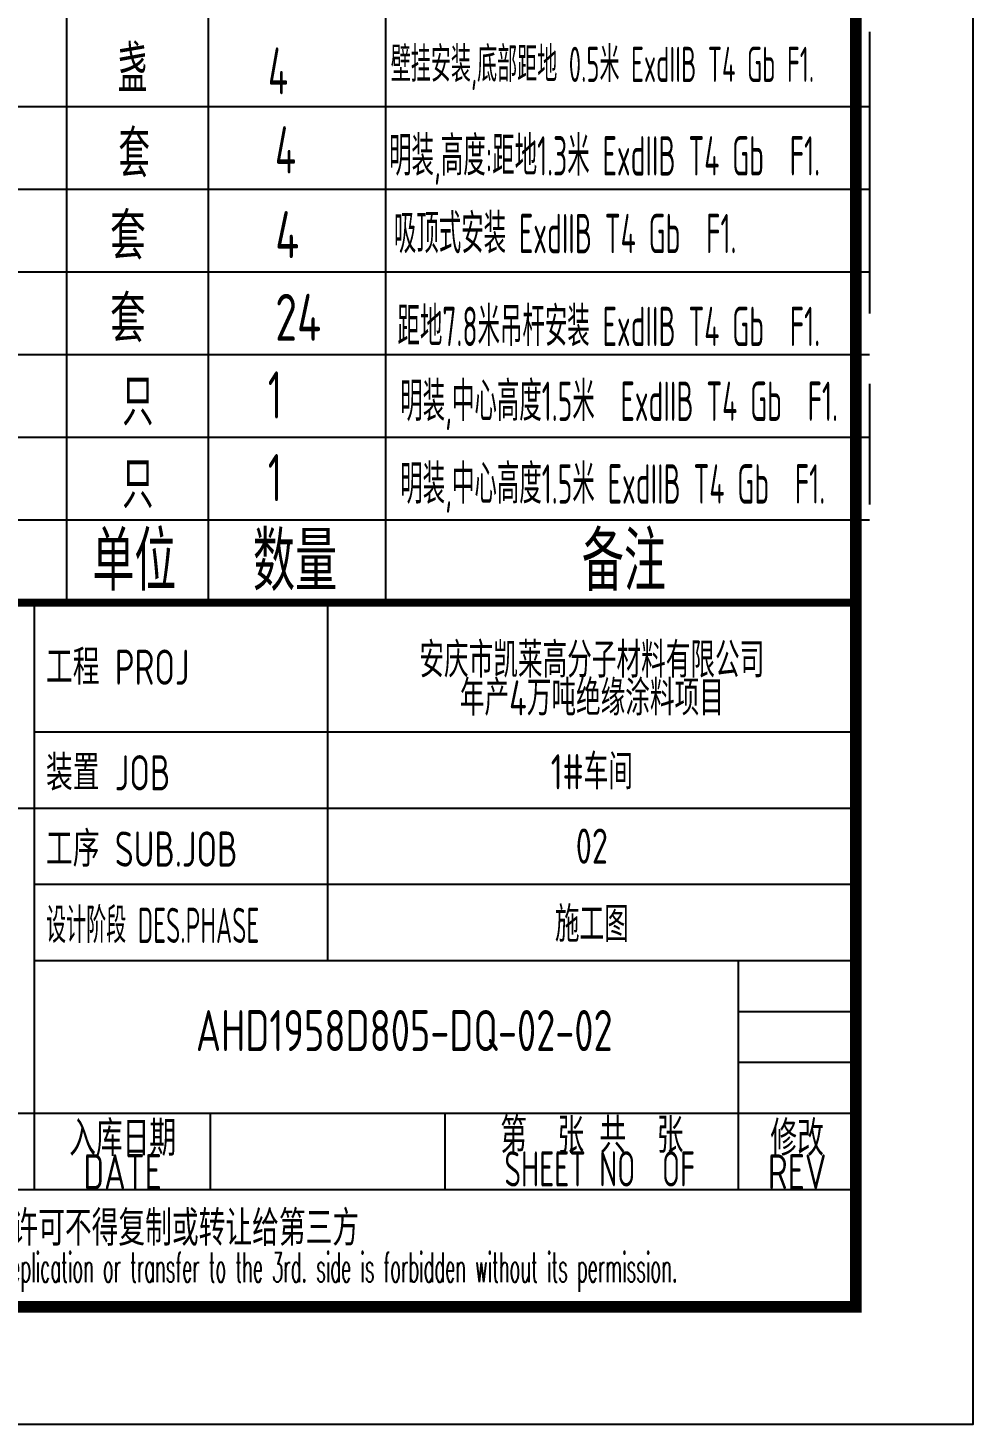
# Model space of a CAD drawing. Extents: x 1234595 to 2088511, y -80443 to 75292.
# Drawn here: x 1400733 to 1408790, y 14580 to 26477 of the extents above; entities that cross this region are included whole.
import ezdxf
from ezdxf.enums import TextEntityAlignment as Align

# ---------------------------------------------------------------- set-up
doc = ezdxf.new("R2010")
doc.units = 0
doc.header["$LTSCALE"] = 1000
doc.header["$MEASUREMENT"] = 0
doc.linetypes.add('ACAD_ISO02W100', pattern=[15, 12, -3])
doc.layers.get('0').update_dxf_attribs({"linetype": 'CONTINUOUS'})
for name, color, linetype in [('AXIS', 3, 'CONTINUOUS'), ('PUB_TITLE', 4, 'CONTINUOUS'), ('TEL_TAB', 7, 'CONTINUOUS'), ('电气', 3, 'CONTINUOUS')]:
    doc.layers.add(name, color=color, linetype=linetype)
doc.styles.add('ECEC_TQ', font='txt_l.shx', dxfattribs={"bigfont": 'hztxt_l.shx'})
doc.styles.add('SCEI', font='sceie.shx', dxfattribs={"width": 0.75, "bigfont": 'sceic.shx'})
doc.styles.add('sceic', font='sceie.shx', dxfattribs={"width": 0.67, "bigfont": 'sceic.shx'})
doc.styles.add('sceie', font='sceie.shx', dxfattribs={"width": 0.7, "bigfont": 'sceic.shx'})
doc.styles.add('TSSD_Rein', font='Tssdeng.shx', dxfattribs={"width": 0.7, "bigfont": 'hztxt.shx'})

msp = doc.modelspace()

# ---------------------------------------------------------------- linework, layer by layer
at = {"color": 7, "linetype": 'ACAD_ISO02W100', "ltscale": 0.2}
msp.add_line((1407906.5, 26443.1), (1407906.5, 22417.3), dxfattribs=at)
for p, q in [((1400790.2, 16579.7), (1400790.2, 21579.7)), ((1403290.2, 18529.7), (1403290.2, 21579.7)), ((1407790.2, 15579.7), (1407790.2, 21579.7)), ((1400790.2, 20479.7), (1407790.2, 20479.7)), ((1389790.2, 19829.7), (1400790.2, 19829.7)), ((1400790.2, 19829.7), (1407790.2, 19829.7)), ((1400790.2, 19179.7), (1407790.2, 19179.7)), ((1400790.2, 18529.7), (1407790.2, 18529.7)), ((1406790.2, 16579.7), (1406790.2, 18529.7)), ((1406790.2, 18096.4), (1407790.2, 18096.4)), ((1406790.2, 17663), (1407790.2, 17663)), ((1395290.2, 17229.7), (1407790.2, 17229.7)), ((1402290.2, 16579.7), (1402290.2, 17229.7)), ((1404290.2, 16579.7), (1404290.2, 17229.7)), ((1389790.2, 16579.7), (1407790.2, 16579.7)), ((1389790.2, 15579.7), (1407790.2, 15579.7))]:
    msp.add_line(p, q)
at = {"const_width": 70}
msp.add_lwpolyline([(1407790.2, 21579.7), (1389790.2, 21579.7)], dxfattribs=at)
at = {"layer": 'PUB_TITLE'}
msp.add_lwpolyline([(1349390.2, 14579.7), (1408790.2, 14579.7), (1408790.2, 56579.7), (1349390.2, 56579.7)], close=True, dxfattribs=at)
at = {"layer": 'PUB_TITLE', "const_width": 100}
msp.add_lwpolyline([(1351890.2, 15579.7), (1407790.2, 15579.7), (1407790.2, 55579.7), (1351890.2, 55579.7)], close=True, dxfattribs=at)
at = {"layer": 'TEL_TAB', "color": 0, "linetype": 'ByBlock', "const_width": 70}
msp.add_lwpolyline([(1407790.2, 27579.7), (1407790.2, 21579.7)], dxfattribs=at)
at = {"layer": '电气', "color": 7}
for p, q in [((1401062.6, 34965.7), (1401062.6, 21579.7)), ((1402270.3, 34965.7), (1402270.3, 21579.7)), ((1403780, 34965.7), (1403780, 21579.7)), ((1389790.2, 25806.8), (1407906.5, 25806.8)), ((1389790.2, 25102.3), (1407906.5, 25102.3)), ((1389790.2, 24397.8), (1407906.5, 24397.8)), ((1389790.2, 23693.3), (1407906.5, 23693.3)), ((1389790.2, 22988.7), (1407906.5, 22988.7)), ((1389790.2, 22284.2), (1407906.5, 22284.2))]:
    msp.add_line(p, q, dxfattribs=at)

# ---------------------------------------------------------------- texts
at = {"style": 'sceie'}
for s, width, p in [('工程 PROJ', 0.8, (1400887.1, 20879.7)), ('装置 JOB', 0.8, (1400887.1, 19979.7)), ('工序 SUB.JOB', 0.8, (1400887.1, 19329.7)), ('设计阶段 DES.PHASE', 0.6, (1400887.1, 18679.7))]:
    msp.add_text(s, height=300, dxfattribs=dict(at, width=width)).set_placement(p)
for s, height, style, width, p in [('入库日期', 300, 'sceie', 0.8, (1401540.2, 17029.7)), ('第  张 共  张', 300, 'sceie', 0.8, (1405540.2, 17054.7)), ('修改', 300, 'sceie', 0.8, (1407290.2, 17029.7)), ('SHEET NO  OF  ', 300, 'sceie', 0.7, (1405721.5, 16754.7)), ('DATE', 300, 'sceie', 0.8, (1401540.2, 16729.7)), ('REV', 300, 'sceie', 0.8, (1407290.2, 16729.7)), ('本文件专有权属安徽华东化工医药工程有限责任公司所有,未经许可不得复制或转让给第三方', 300, 'sceie', 0.8, (1398961.3, 16230.8)), ('The proprietary right of this document belongs to Anhui Huadong Chemical And Medical Engineering  Co.,Ltd.  and any replication or transfer to the 3rd. side is forbidden without its permission. ', 250, 'ECEC_TQ', 0.45, (1398790.2, 15879.7))]:
    msp.add_text(s, height=height, dxfattribs=dict(style=style, width=width)).set_placement(p, align=Align.MIDDLE)
at = {"style": 'sceie', "width": 0.8}
msp.add_attdef('AHD1958D805-DQ-02-02', text='200320-02-040', height=350, dxfattribs=at).set_placement((1403941, 17933.4), align=Align.MIDDLE)
at = {"layer": 'AXIS', "style": 'TSSD_Rein', "width": 0.7}
for s, p in [('安庆市凯莱高分子材料有限公司', (1405540.2, 21107.3)), ('年产4万吨绝缘涂料项目', (1405540.2, 20784.2)), ('1#车间', (1405540.2, 20154.7)), ('02', (1405540.2, 19504.7)), ('施工图', (1405540.2, 18854.7))]:
    msp.add_text(s, height=300, dxfattribs=at).set_placement(p, align=Align.MIDDLE)
at = {"layer": 'TEL_TAB', "style": 'SCEI', "width": 0.8}
for s, p in [('套', (1401433.3, 24502.3)), ('4', (1402840.8, 24515.5)), ('套', (1401433.3, 23797.8)), ('24', (1402840.8, 23810.9))]:
    msp.add_text(s, height=400, dxfattribs=at).set_placement(p)
at = {"layer": '电气', "color": 7, "linetype": 'Continuous', "style": 'sceic', "width": 0.67}
for s, p in [('盏', (1401497, 25928.3)), ('4', (1402779.1, 25911))]:
    msp.add_text(s, height=400, dxfattribs=at).set_placement(p)
at = {"layer": '电气', "color": 7, "style": 'sceie'}
for s, height, width, p in [('壁挂安装,底部距地 0.5米 ExdIIB T4 Gb F1.', 300, 0.6, (1403825.5, 26016.6)), ('套', 402.6, 0.7, (1401504.8, 25203)), ('4', 402.6, 0.7, (1402838.3, 25236.9)), ('明装,高度:距地1.3米 ExdIIB T4 Gb  F1.', 335.488, 0.6, (1403811.8, 25219)), ('吸顶式安装 ExdIIB T4 Gb  F1.', 335.488, 0.6, (1403852.9, 24557.2)), ('只', 402.6, 0.7, (1401536.5, 23089.4)), ('1', 402.6, 0.7, (1402778.5, 23148.2)), ('明装,中心高度1.5米  ExdIIB T4 Gb  F1.', 335.488, 0.6, (1403907, 23127.8)), ('1', 402.6, 0.7, (1402778.5, 22443.6)), ('只', 402.6, 0.7, (1401536.5, 22384.9)), ('明装,中心高度1.5米 ExdIIB T4 Gb  F1.', 335.488, 0.6, (1403907, 22423.2)), ('单位', 503.23, 0.75, (1401281.3, 21680.3)), ('数量', 503.23, 0.75, (1402651.1, 21680.3)), ('备注', 503.23, 0.75, (1405455, 21680.3))]:
    msp.add_text(s, height=height, dxfattribs=dict(at, width=width)).set_placement(p)
at = {"layer": '电气', "color": 1, "style": 'sceie', "width": 0.6}
msp.add_text('距地7.8米吊杆安装 ExdIIB T4 Gb  F1.', height=335.488, dxfattribs=at).set_placement((1403883.5, 23765.6))

doc.saveas('drawing.dxf')
